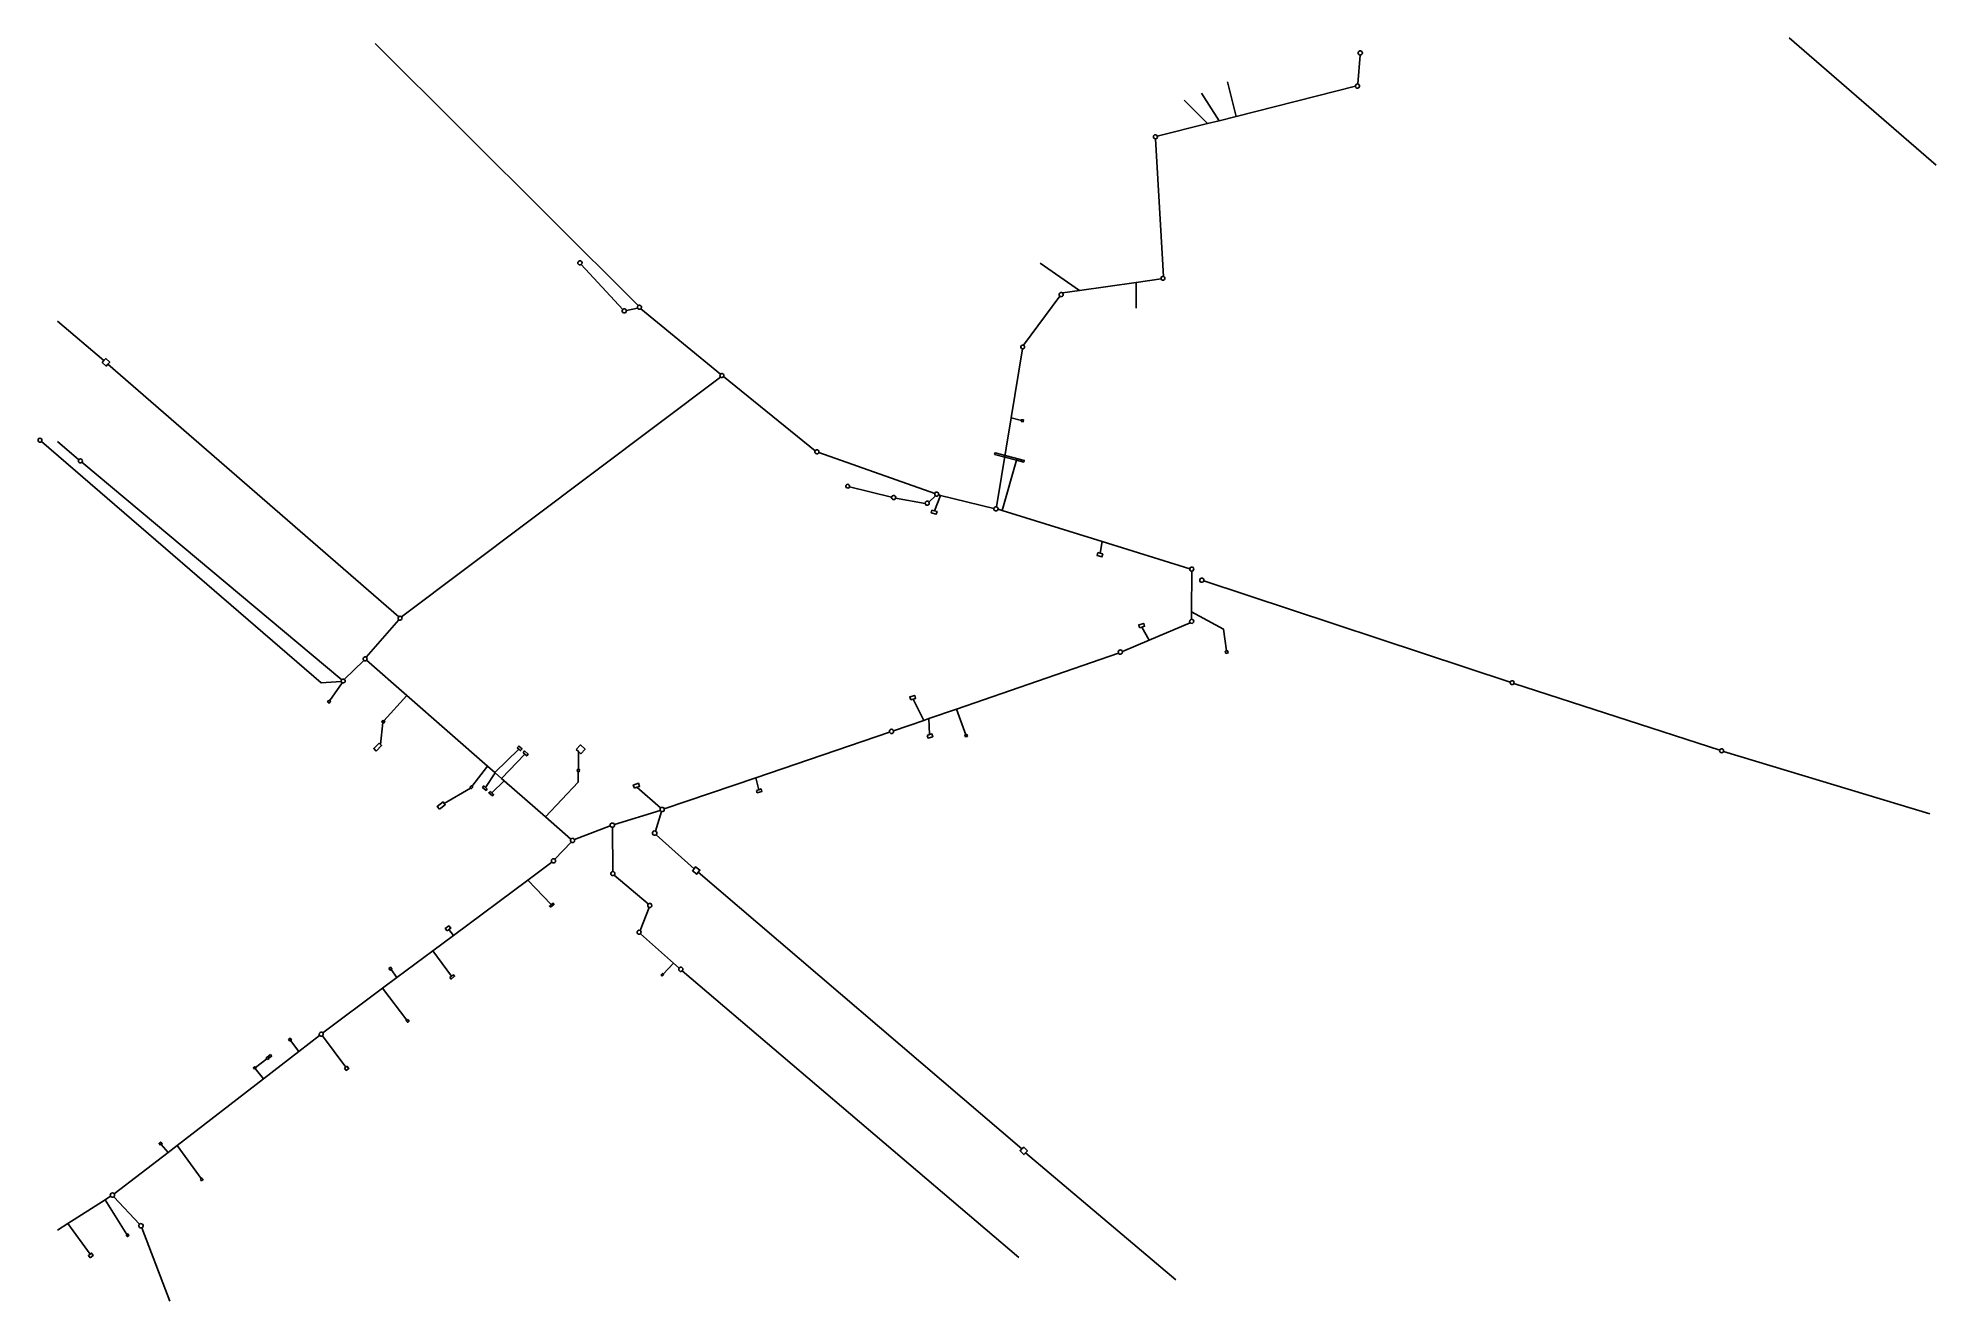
# Model space of a CAD drawing. Header units: metres. Extents: x 1707766 to 1708075, y 5174435 to 5174641.
import ezdxf

# ---------------------------------------------------------------- set-up
doc = ezdxf.new("R2010")
doc.units = ezdxf.units.M
doc.header["$LTSCALE"] = 2
doc.layers.add('DT-CH-CLERMONT AUVERGNE METROPOLE', color=1, linetype='Continuous')
doc.layers.add('DT-RES-CLERMONT AUVERGNE METROPOLE', color=1, linetype='Continuous')

msp = doc.modelspace()

# ---------------------------------------------------------------- linework, layer by layer
at = {"layer": 'DT-CH-CLERMONT AUVERGNE METROPOLE'}
for points, elevation in [([(1707981.01, 5174638.3, -0.37975), (1707981.38, 5174638.55, -0.970856), (1707981.32, 5174637.87, -0.467433)], 356.59), ([(1707980.55, 5174632.79, -0.475513), (1707980.93, 5174633.16, -0.619277), (1707981.13, 5174632.58, -0.64444)], 357.14), ([(1707947.76, 5174624.74, -0.667599), (1707948.36, 5174624.65, -0.46519), (1707948.07, 5174624.24, -0.608621)], 358.21), ([(1707854.74, 5174603.8, -0.525829), (1707854.21, 5174603.99, -0.587176), (1707854.64, 5174604.4, -0.621063)], 365.35), ([(1707948.97, 5174601.48, -0.593737), (1707949.38, 5174601.85, -0.522752), (1707949.52, 5174601.35, -0.61767)], 359.9), ([(1707932.51, 5174598.65, -0.965076), (1707932.93, 5174599.19, -0.459275), (1707932.97, 5174598.67, -0.39089)], 360.47), ([(1707861.51, 5174596.51, -0.591303), (1707862.08, 5174596.33, -0.542505), (1707861.67, 5174595.93, -0.599056)], 365.04), ([(1707863.98, 5174597.12, -0.997388), (1707864.42, 5174596.62, -0.507383), (1707863.9, 5174596.73, -0.32825)], 364.97), ([(1707926.43, 5174590.1, -1.088828), (1707926.6, 5174590.7, -0.50866), (1707926.73, 5174590.21, -0.279286)], 360.74), ([(1707877.39, 5174586, -0.910986), (1707877.87, 5174585.58, -0.436067), (1707877.4, 5174585.52, -0.447458)], 364.56), ([(1707767.04, 5174575.05, -0.658348), (1707766.47, 5174575.2, -0.602389), (1707766.92, 5174575.54, -0.478624)], 373.18), ([(1707892.76, 5174573.53, -0.966938), (1707893.36, 5174573.24, -0.464901), (1707892.87, 5174573.1, -0.384449)], 364.22), ([(1707773.11, 5174572.07, 0.948944), (1707773.59, 5174571.65, 0.396908), (1707773.6, 5174572.09, 0.463169)], 372.2), ([(1707898.33, 5174567.65, 0.584055), (1707898, 5174568.08, 0.593291), (1707897.81, 5174567.57, 0.55505)], 364.5), ([(1707905.19, 5174566.01, 0.999021), (1707905.84, 5174565.83, 0.413669), (1707905.6, 5174566.25, 0.415333)], 364.4), ([(1707910.63, 5174564.98, -0.737961), (1707911.24, 5174565.2, -0.485324), (1707911.11, 5174564.69, -0.524694)], 364.11), ([(1707912.19, 5174566.57, -1.061974), (1707912.81, 5174566.36, -0.483178), (1707912.32, 5174566.22, -0.3151)], 363.54), ([(1707921.79, 5174564.13, 0.938312), (1707922.47, 5174564.01, 0.404214), (1707922.23, 5174564.42, 0.462353)], 361.9), ([(1707953.95, 5174553.94, -0.494337), (1707953.63, 5174554.36, -0.542674), (1707954.16, 5174554.53, -0.705621)], 362.06), ([(1707955.91, 5174552.37, 0.547872), (1707955.54, 5174552.82, 0.635289), (1707955.34, 5174552.23, 0.551017)], 363.52), ([(1707825.11, 5174546.06, 0.915683), (1707825.54, 5174546.52, 0.418717), (1707825.09, 5174546.55, 0.462072)], 369.63), ([(1707953.69, 5174545.57, -0.620785), (1707953.92, 5174546.13, -0.55232), (1707954.25, 5174545.67, -0.560161)], 362.52), ([(1707819.43, 5174539.44, -0.991874), (1707819.81, 5174539.95, -0.459832), (1707819.84, 5174539.47, -0.374666)], 369.76), ([(1707942.04, 5174540.65, 0.952545), (1707942.68, 5174540.92, 0.428702), (1707942.22, 5174541.13, 0.428339)], 363.17), ([(1707815.75, 5174536.01, -0.238957), (1707815.82, 5174536.29, -0.378031), (1707816.23, 5174536.36, -0.985526), (1707815.9, 5174535.82, -0.19928)], 370.72), ([(1708005.72, 5174535.92, -1.033145), (1708006.32, 5174535.71, -0.411991), (1708005.91, 5174535.53, -0.397439)], 362.9), ([(1707904.85, 5174527.76, 0.927311), (1707905.5, 5174527.99, 0.490125), (1707905, 5174528.2, 0.384851)], 366.58), ([(1708039.75, 5174524.84, -1.02828), (1708040.37, 5174524.66, -0.43191), (1708039.94, 5174524.46, -0.380687)], 362.6), ([(1707867.65, 5174515.46, 0.320966), (1707867.58, 5174515.05, 0.216703), (1707867.8, 5174514.87, 0.582119), (1707868.24, 5174515.31, 0.572092)], 369.05), ([(1707859.45, 5174512.54, -1.064069), (1707860.13, 5174512.75, -0.46681), (1707859.81, 5174512.31, -0.328754)], 369.44), ([(1707853.13, 5174509.91, 0.764678), (1707853.66, 5174510.31, 0.577233), (1707853.07, 5174510.4, 0.416273)], 369.64), ([(1707866.81, 5174511.7, -0.559811), (1707866.92, 5174511.1, -0.540609), (1707866.34, 5174511.25, -0.633723)], 370.54), ([(1707849.97, 5174506.64, -0.92349), (1707850.46, 5174507.12, -0.45112), (1707850.46, 5174506.6, -0.424408)], 370.54), ([(1707859.86, 5174505.15, -0.732118), (1707860.1, 5174504.53, -0.495684), (1707859.56, 5174504.66, -0.518896)], 369.86), ([(1707865.64, 5174499.86, 0.599379), (1707865.79, 5174499.28, 0.436962), (1707866.2, 5174499.55, 0.712211)], 370.21), ([(1707864.35, 5174494.98, 0.562252), (1707864.31, 5174495.54, 0.617695), (1707863.84, 5174495.18, 0.553161)], 370.84), ([(1707870.66, 5174489.43, 0.94959), (1707871.17, 5174488.98, 0.449375), (1707871.14, 5174489.49, 0.409787)], 370.91), ([(1707812.24, 5174478.49, 0.38176), (1707812.68, 5174478.42, 0.438265), (1707812.77, 5174478.9, 1.015442)], 371.97), ([(1707778.27, 5174452.33, -1.019496), (1707778.87, 5174452.72, -0.388116), (1707778.79, 5174452.25, -0.429321)], 374.93), ([(1707782.95, 5174447.8, 0.869167), (1707783.33, 5174447.21, 0.355268), (1707783.54, 5174447.61, 0.564516)], 374.98)]:
    msp.add_lwpolyline(points, format="xyb", close=True, dxfattribs=dict(at, elevation=elevation))
for points, elevation in [([(1707776.91, 5174587.86), (1707777.56, 5174587.3), (1707777.84, 5174587.63), (1707778.12, 5174587.96), (1707777.47, 5174588.52), (1707777.19, 5174588.19)], 372.08), ([(1707926.26, 5174578.28), (1707926.56, 5174578.25), (1707926.59, 5174578.56), (1707926.28, 5174578.58), (1707926.27, 5174578.43)], 361.41), ([(1707921.92, 5174572.95), (1707925.47, 5174572), (1707926.65, 5174571.69), (1707926.73, 5174571.96), (1707922, 5174573.22)], 363.59), ([(1707911.72, 5174563.87), (1707912.14, 5174563.76), (1707912.56, 5174563.64), (1707912.44, 5174563.22), (1707911.61, 5174563.46)], 363.54), ([(1707938.69, 5174556.98), (1707939.09, 5174556.86), (1707939.5, 5174556.75), (1707939.37, 5174556.28), (1707938.56, 5174556.51)], 362), ([(1707945.47, 5174544.75), (1707945.87, 5174544.87), (1707946.29, 5174545), (1707946.15, 5174545.47), (1707945.33, 5174545.21)], 362.93), ([(1707959.49, 5174540.58), (1707959.85, 5174540.66), (1707959.77, 5174541.03), (1707959.58, 5174540.99), (1707959.4, 5174540.95)], 362.53), ([(1707908.28, 5174533.02), (1707908.69, 5174533.14), (1707909.09, 5174533.27), (1707908.94, 5174533.76), (1707908.13, 5174533.52)], 366.17), ([(1707813.73, 5174533.01), (1707813.87, 5174532.91), (1707814.02, 5174532.8), (1707813.81, 5174532.52), (1707813.53, 5174532.73)], 370.89), ([(1707822.55, 5174529.75), (1707822.69, 5174529.64), (1707822.83, 5174529.54), (1707822.63, 5174529.26), (1707822.48, 5174529.36), (1707822.34, 5174529.46)], 369.75), ([(1707910.98, 5174527.26), (1707911.36, 5174527.38), (1707911.73, 5174527.49), (1707911.87, 5174527.05), (1707911.12, 5174526.82)], 366.1), ([(1707917.19, 5174527.01), (1707917.5, 5174527.1), (1707917.41, 5174527.4), (1707917.25, 5174527.35), (1707917.1, 5174527.31)], 365.85), ([(1707821.41, 5174524.71), (1707822.3, 5174525.6), (1707822.1, 5174525.79), (1707821.91, 5174525.99), (1707821.02, 5174525.1)], 369.96), ([(1707844.35, 5174525.26), (1707844.62, 5174525.02), (1707844.89, 5174524.79), (1707845.13, 5174525.07), (1707844.59, 5174525.53)], 369.69), ([(1707845.29, 5174524.44), (1707845.59, 5174524.19), (1707845.88, 5174523.93), (1707846.12, 5174524.21), (1707845.53, 5174524.72)], 369.69), ([(1707853.92, 5174524.97), (1707854.29, 5174524.62), (1707854.66, 5174524.27), (1707855.36, 5174525.02), (1707854.62, 5174525.72)], 369.85), ([(1707854.06, 5174521.44), (1707854.13, 5174521.76), (1707854.3, 5174521.73), (1707854.47, 5174521.7), (1707854.41, 5174521.37), (1707854.24, 5174521.41)], 369.67), ([(1707836.62, 5174518.82), (1707836.74, 5174518.7), (1707836.86, 5174518.59), (1707837.11, 5174518.85), (1707836.99, 5174518.96), (1707836.87, 5174519.08)], 369.7), ([(1707839.48, 5174518.54), (1707839.2, 5174518.79), (1707838.91, 5174519.04), (1707838.71, 5174518.8), (1707839.28, 5174518.31)], 369.69), ([(1707839.92, 5174518.16), (1707840.21, 5174517.9), (1707840.51, 5174517.65), (1707840.31, 5174517.41), (1707839.72, 5174517.92)], 369.69), ([(1707863.38, 5174518.68), (1707863.8, 5174518.82), (1707864.22, 5174518.96), (1707864.05, 5174519.47), (1707863.21, 5174519.19)], 369.1), ([(1707883.23, 5174518.32), (1707883.61, 5174518.43), (1707883.98, 5174518.55), (1707884.1, 5174518.15), (1707883.35, 5174517.92)], 368.02), ([(1707831.7, 5174515.25), (1707832.65, 5174515.97), (1707832.48, 5174516.2), (1707832.3, 5174516.43), (1707831.35, 5174515.71)], 369.77), ([(1707872.81, 5174505.23), (1707873.51, 5174504.68), (1707873.77, 5174505.01), (1707874.04, 5174505.35), (1707873.34, 5174505.9), (1707873.07, 5174505.56)], 370.87), ([(1707849.73, 5174499.32), (1707850.32, 5174499.8), (1707850.17, 5174500), (1707849.87, 5174499.76), (1707849.57, 5174499.52)], 370.78), ([(1707832.95, 5174495.46), (1707833.24, 5174495.68), (1707833.55, 5174495.91), (1707833.25, 5174496.29), (1707832.66, 5174495.85)], 371.17), ([(1707823.49, 5174489.36), (1707823.77, 5174489.57), (1707823.98, 5174489.28), (1707823.85, 5174489.18), (1707823.71, 5174489.07)], 371.57), ([(1707833.4, 5174487.88), (1707833.69, 5174488.11), (1707833.97, 5174488.34), (1707834.16, 5174488.1), (1707833.6, 5174487.64)], 371.31), ([(1707867.91, 5174488.12), (1707868.14, 5174488.35), (1707868.04, 5174488.46), (1707867.94, 5174488.56), (1707867.71, 5174488.33)], 370.89), ([(1707826.57, 5174481.08), (1707826.43, 5174480.97), (1707826.29, 5174480.86), (1707826.49, 5174480.61), (1707826.76, 5174480.82)], 371.6), ([(1707807.38, 5174477.54), (1707807.52, 5174477.65), (1707807.66, 5174477.75), (1707807.46, 5174478.02), (1707807.18, 5174477.81)], 372.35), ([(1707803.77, 5174474.55), (1707804.03, 5174474.75), (1707803.93, 5174474.89), (1707803.82, 5174475.03), (1707803.56, 5174474.83), (1707803.66, 5174474.69)], 372.77), ([(1707804.23, 5174475.38), (1707803.95, 5174475.16), (1707804.05, 5174475.02), (1707804.16, 5174474.89), (1707804.44, 5174475.1)], 372.78), ([(1707801.66, 5174472.99), (1707801.78, 5174473.08), (1707801.9, 5174473.17), (1707801.81, 5174473.29), (1707801.72, 5174473.4), (1707801.48, 5174473.22)], 372.77), ([(1707816.28, 5174473.17), (1707816.47, 5174473.32), (1707816.67, 5174473.46), (1707816.96, 5174473.08), (1707816.57, 5174472.78)], 371.97), ([(1707786.36, 5174460.65), (1707786.5, 5174460.75), (1707786.64, 5174460.85), (1707786.42, 5174461.14), (1707786.15, 5174460.93)], 374.2), ([(1707926.65, 5174460.3), (1707926.36, 5174460.02), (1707926.07, 5174459.73), (1707926.67, 5174459.12), (1707926.96, 5174459.41), (1707927.25, 5174459.69)], 373.17), ([(1707792.86, 5174455.11), (1707792.98, 5174455.2), (1707793.1, 5174455.3), (1707793.3, 5174455.03), (1707793.06, 5174454.85)], 374.16), ([(1707780.8, 5174446.05), (1707780.92, 5174446.14), (1707781.05, 5174446.23), (1707781.24, 5174445.96), (1707781, 5174445.78)], 375.23), ([(1707774.95, 5174442.33), (1707775.46, 5174442.72), (1707775.18, 5174443.09), (1707774.92, 5174442.9), (1707774.67, 5174442.7)], 375.58)]:
    msp.add_lwpolyline(points, close=True, dxfattribs=dict(at, elevation=elevation))
at = {"layer": 'DT-RES-CLERMONT AUVERGNE METROPOLE'}
for points in [[(1707863.98, 5174597.12, 364.97), (1707821.28, 5174639.74, 364.81)], [(1708051.04, 5174640.64, 350.68), (1708074.9, 5174619.96, 351.23)], [(1707980.93, 5174633.16, 357.14), (1707981.32, 5174637.87, 356.59)], [(1707948.36, 5174624.65, 358.21), (1707956.5, 5174626.71, 357.94), (1707958.42, 5174627.19, 357.87), (1707961.16, 5174627.89, 357.78), (1707980.55, 5174632.79, 357.14)], [(1707961.16, 5174627.89, 357.78), (1707959.78, 5174633.51, 357.94)], [(1707956.5, 5174626.71, 357.94), (1707952.71, 5174630.54, 358.38)], [(1707958.42, 5174627.19, 357.87), (1707955.56, 5174631.66, 358.23)], [(1707949.38, 5174601.85, 359.9), (1707948.07, 5174624.24, 358.21)], [(1707861.51, 5174596.51, 365.22), (1707854.74, 5174603.8, 365.35)], [(1707935.74, 5174599.59, 360.37), (1707929.3, 5174604.05, 360.86)], [(1707932.93, 5174599.19, 360.47), (1707935.74, 5174599.59, 360.37), (1707944.92, 5174600.9, 360.04), (1707948.97, 5174601.48, 359.9)], [(1707926.6, 5174590.7, 360.74), (1707932.51, 5174598.65, 360.47)], [(1707944.92, 5174600.9, 360.04), (1707944.92, 5174596.69, 360.46)], [(1707863.9, 5174596.73, 364.97), (1707862.08, 5174596.33, 365.04)], [(1707877.39, 5174586, 364.8), (1707864.42, 5174596.62, 364.97)], [(1707777.19, 5174588.19, 372.08), (1707769.64, 5174594.58, 372.32)], [(1707922.23, 5174564.42, 361.9), (1707924.59, 5174578.9, 361.25), (1707926.43, 5174590.1, 360.74)], [(1707777.84, 5174587.63, 372.08), (1707825.09, 5174546.55, 370.15)], [(1707825.54, 5174546.52, 369.63), (1707877.4, 5174585.52, 364.94)], [(1707892.76, 5174573.53, 364.38), (1707877.87, 5174585.58, 364.56)], [(1707926.27, 5174578.43, 361.41), (1707924.59, 5174578.9, 361.25)], [(1707767.04, 5174575.05, 373.18), (1707812.51, 5174535.78, 371.59), (1707815.75, 5174536.01, 371.45)], [(1707773.11, 5174572.07, 372.2), (1707769.64, 5174575.04, 372.31)], [(1707773.59, 5174571.65, 372.2), (1707815.82, 5174536.29, 370.72)], [(1707912.19, 5174566.57, 363.91), (1707893.36, 5174573.24, 364.22)], [(1707925.47, 5174572, 363.59), (1707923.15, 5174563.8, 362.2)], [(1707905.19, 5174566.01, 364.4), (1707898.33, 5174567.65, 364.5)], [(1707910.63, 5174564.98, 364.3), (1707905.84, 5174565.83, 364.4)], [(1707912.32, 5174566.22, 364.1), (1707911.24, 5174565.2, 364.11)], [(1707912.14, 5174563.76, 363.54), (1707913.15, 5174566.27, 363.54)], [(1707921.79, 5174564.13, 363.39), (1707913.15, 5174566.27, 363.54), (1707912.81, 5174566.36, 363.54)], [(1707953.63, 5174554.36, 362.06), (1707939.41, 5174558.76, 361.99), (1707923.15, 5174563.8, 361.9), (1707922.47, 5174564.01, 361.9)], [(1707939.09, 5174556.86, 362), (1707939.41, 5174558.76, 361.99)], [(1707953.92, 5174546.13, 362.52), (1707953.92, 5174547.34, 362.47), (1707953.95, 5174553.94, 362.2)], [(1707955.91, 5174552.37, 363.52), (1708005.72, 5174535.92, 362.9)], [(1707819.81, 5174539.95, 369.76), (1707825.11, 5174546.06, 369.72)], [(1707959.58, 5174540.99, 362.53), (1707959.1, 5174544.55, 362.5), (1707953.92, 5174547.34, 362.47)], [(1707942.68, 5174540.92, 363.17), (1707947.04, 5174542.76, 362.92), (1707953.69, 5174545.57, 362.52)], [(1707945.87, 5174544.87, 362.93), (1707947.04, 5174542.76, 362.92)], [(1707905.5, 5174527.99, 366.58), (1707910.42, 5174529.7, 366.17), (1707911.24, 5174529.98, 366.1), (1707915.7, 5174531.53, 365.71), (1707942.04, 5174540.65, 363.4)], [(1707816.23, 5174536.36, 370.72), (1707819.43, 5174539.44, 370.79)], [(1707819.84, 5174539.47, 369.76), (1707826.4, 5174533.73, 369.74), (1707839.51, 5174522.27, 369.69), (1707840.69, 5174521.23, 369.69), (1707840.78, 5174521.15, 369.69), (1707841.8, 5174520.26, 369.69), (1707842.23, 5174519.88, 369.68), (1707848.95, 5174514, 369.66), (1707853.07, 5174510.4, 369.64)], [(1707813.87, 5174532.91, 370.89), (1707815.9, 5174535.82, 370.72)], [(1707822.69, 5174529.64, 369.75), (1707826.4, 5174533.73, 369.74)], [(1708006.32, 5174535.71, 362.9), (1708039.75, 5174524.84, 362.6)], [(1707908.69, 5174533.14, 366.17), (1707910.42, 5174529.7, 366.17)], [(1707917.25, 5174527.35, 365.85), (1707915.7, 5174531.53, 365.71)], [(1707822.1, 5174525.79, 369.96), (1707822.48, 5174529.36, 369.75)], [(1707868.24, 5174515.31, 369.05), (1707883.13, 5174520.38, 368.01), (1707904.85, 5174527.76, 366.58)], [(1707911.36, 5174527.38, 366.1), (1707911.24, 5174529.98, 366.1)], [(1707844.62, 5174525.02, 369.69), (1707840.69, 5174521.23, 369.69)], [(1707845.59, 5174524.19, 369.69), (1707841.8, 5174520.26, 369.69)], [(1707854.29, 5174524.62, 369.85), (1707854.3, 5174521.73, 369.67)], [(1708040.37, 5174524.66, 362.6), (1708073.87, 5174514.51, 362.39)], [(1707836.99, 5174518.96, 369.7), (1707839.51, 5174522.27, 369.69)], [(1707839.2, 5174518.79, 369.69), (1707840.78, 5174521.15, 369.69)], [(1707854.24, 5174521.41, 369.67), (1707854.23, 5174519.63, 369.67), (1707848.95, 5174514, 369.66)], [(1707832.48, 5174516.2, 369.77), (1707836.74, 5174518.7, 369.7)], [(1707840.21, 5174517.9, 369.69), (1707842.23, 5174519.88, 369.68)], [(1707863.8, 5174518.82, 369.1), (1707867.65, 5174515.46, 369.05)], [(1707883.61, 5174518.43, 368.02), (1707883.13, 5174520.38, 368.01)], [(1707860.13, 5174512.75, 369.44), (1707867.58, 5174515.05, 369.2)], [(1707867.8, 5174514.87, 370.43), (1707866.81, 5174511.7, 370.54)], [(1707853.66, 5174510.31, 369.64), (1707859.45, 5174512.54, 369.64)], [(1707859.81, 5174512.31, 369.74), (1707859.86, 5174505.15, 369.86)], [(1707850.46, 5174507.12, 370.54), (1707853.13, 5174509.91, 370.51)], [(1707866.92, 5174511.1, 370.54), (1707873.07, 5174505.56, 370.87)], [(1707812.77, 5174478.9, 371.97), (1707822.47, 5174486.14, 371.59), (1707824.79, 5174487.87, 371.5), (1707830.61, 5174492.21, 371.28), (1707833.98, 5174494.72, 371.15), (1707846.08, 5174503.74, 370.69), (1707849.97, 5174506.64, 370.54)], [(1707849.87, 5174499.76, 370.78), (1707846.08, 5174503.74, 370.69)], [(1707860.1, 5174504.53, 370.06), (1707865.64, 5174499.86, 370.21)], [(1707873.77, 5174505.01, 370.87), (1707926.36, 5174460.02, 373.17)], [(1707865.79, 5174499.28, 370.84), (1707864.31, 5174495.54, 370.84)], [(1707833.24, 5174495.68, 371.17), (1707833.98, 5174494.72, 371.15)], [(1707864.35, 5174494.98, 370.84), (1707869.72, 5174490.25, 370.88), (1707870.66, 5174489.43, 370.91)], [(1707833.69, 5174488.11, 371.31), (1707830.61, 5174492.21, 371.28)], [(1707868.04, 5174488.46, 370.89), (1707869.72, 5174490.25, 370.88)], [(1707823.85, 5174489.18, 371.57), (1707824.79, 5174487.87, 371.5)], [(1707871.17, 5174488.98, 370.91), (1707925.83, 5174442.38, 373.56)], [(1707826.43, 5174480.97, 371.6), (1707822.47, 5174486.14, 371.59)], [(1707778.87, 5174452.72, 374.93), (1707787.62, 5174459.47, 374.18), (1707789.08, 5174460.6, 374.03), (1707803.1, 5174471.43, 372.76), (1707808.83, 5174475.86, 372.34), (1707812.24, 5174478.49, 372.14)], [(1707816.47, 5174473.32, 371.97), (1707812.68, 5174478.42, 371.97)], [(1707804.05, 5174475.02, 372.78), (1707803.93, 5174474.89, 372.77)], [(1707807.52, 5174477.65, 372.35), (1707808.83, 5174475.86, 372.34)], [(1707801.78, 5174473.08, 372.77), (1707803.1, 5174471.43, 372.76)], [(1707803.66, 5174474.69, 372.77), (1707801.81, 5174473.29, 372.77)], [(1707786.5, 5174460.75, 374.2), (1707787.62, 5174459.47, 374.18)], [(1707792.98, 5174455.2, 374.16), (1707789.08, 5174460.6, 374.03)], [(1707926.96, 5174459.41, 373.32), (1707951.38, 5174438.76, 374.83)], [(1707769.64, 5174446.84, 375.66), (1707771.31, 5174447.91, 375.53), (1707777.38, 5174451.77, 375.11), (1707778.27, 5174452.33, 375.04)], [(1707780.92, 5174446.14, 375.23), (1707777.38, 5174451.77, 375.11)], [(1707782.95, 5174447.8, 374.98), (1707778.79, 5174452.25, 374.93)], [(1707774.92, 5174442.9, 375.58), (1707771.31, 5174447.91, 375.53)], [(1707783.33, 5174447.21, 374.98), (1707787.87, 5174435.29, 375.13)]]:
    msp.add_polyline3d(points, dxfattribs=at)

doc.saveas('drawing.dxf')
